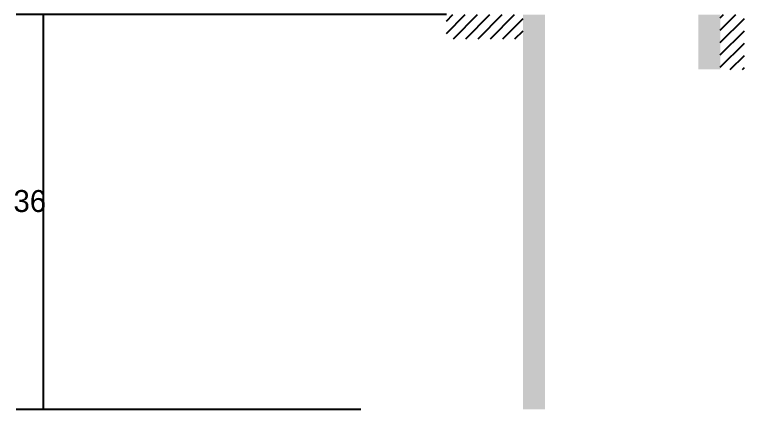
# Model space of a CAD drawing. Header units: metres. Extents: x 1764 to 5841, y -4497 to -3400.
# Drawn here: x 3357.2 to 3490.4, y -4497 to -4425 of the extents above; entities that cross this region are included whole.
import ezdxf

# ---------------------------------------------------------------- set-up
doc = ezdxf.new("R2010")
doc.units = ezdxf.units.M
doc.layers.add('COTA', color=241, linetype='Continuous')
doc.layers.add('Hachura', color=253, linetype='Continuous')

msp = doc.modelspace()

# ---------------------------------------------------------------- hatches: boundary and pattern name
at = {"layer": 'Hachura'}
h = msp.add_hatch(dxfattribs=at)
h.set_pattern_fill('ANSI31', scale=0.5)
h.paths.add_polyline_path([(3450, -4429.4), (3450, -4425), (3450, -4425), (3436, -4425), (3436, -4425), (3436, -4429.4), (3436, -4429.4), (3450, -4429.4)])
h = msp.add_hatch(color=8, dxfattribs=at)
h.dxf.hatch_style = 1
h.paths.add_polyline_path([(3454, -4425), (3450, -4425), (3450, -4425), (3450, -4497), (3450, -4497), (3454, -4497), (3454, -4497), (3454, -4425)])
h = msp.add_hatch(color=8, dxfattribs=at)
h.dxf.hatch_style = 1
h.paths.add_polyline_path([(3486, -4425), (3482, -4425), (3482, -4425), (3482, -4435), (3482, -4435), (3486, -4435), (3486, -4435), (3486, -4425)])
h = msp.add_hatch(dxfattribs=at)
h.set_pattern_fill('ANSI31', scale=0.5)
h.paths.add_polyline_path([(3486, -4435), (3490.4, -4435), (3490.4, -4435), (3490.4, -4425), (3490.4, -4425), (3486, -4425), (3486, -4425), (3486, -4435)])

# ---------------------------------------------------------------- linework, layer by layer
at = {"layer": 'COTA'}
for p, q in [((3436, -4425), (3357.5, -4425)), ((3362.5, -4497), (3362.5, -4425)), ((3420.4, -4497), (3357.5, -4497))]:
    msp.add_line(p, q, dxfattribs=at)

# ---------------------------------------------------------------- texts
msp.add_text('36', height=4, dxfattribs=at).set_placement((3357, -4461))

doc.saveas('drawing.dxf')
